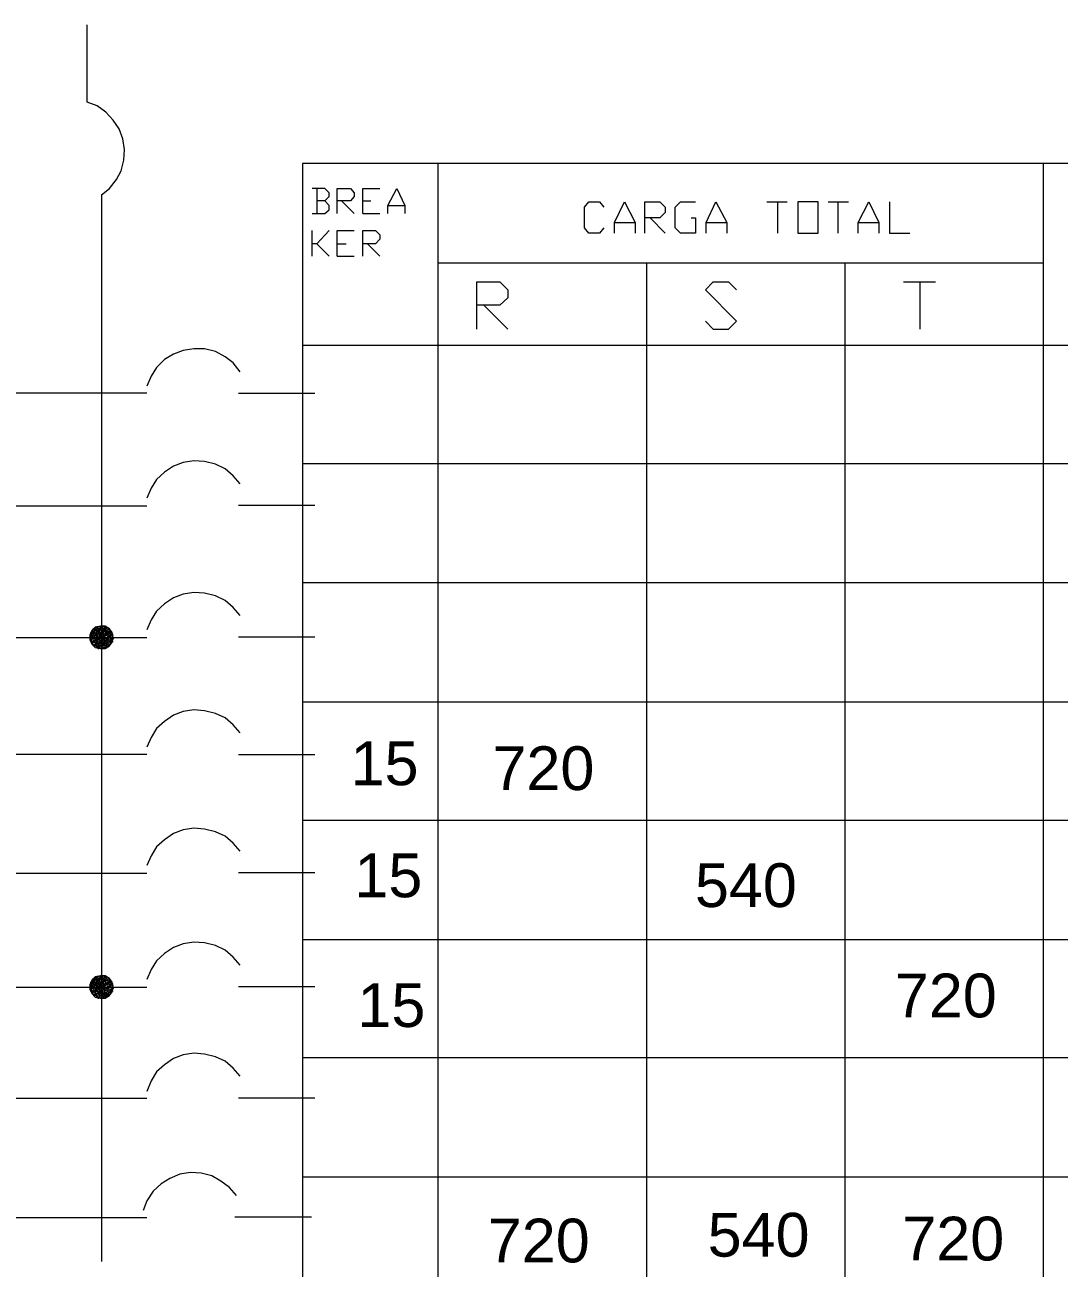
# Model space of a CAD drawing. Header units: metres. Extents: x -1 to 113, y -70 to 21.
# Drawn here: x 108.425 to 110.556, y 10.258 to 12.818 of the extents above; entities that cross this region are included whole.
import ezdxf

# ---------------------------------------------------------------- set-up
doc = ezdxf.new("R2010")
doc.units = ezdxf.units.M
doc.header["$LTSCALE"] = 0.5
doc.layers.add('TABLA', color=7, linetype='Continuous')
doc.styles.get("Standard").update_dxf_attribs({"font": 'arial.ttf'})

msp = doc.modelspace()

# ---------------------------------------------------------------- linework, layer by layer
at = {"layer": 'TABLA', "color": 7, "linetype": 'Continuous', "lineweight": 18, "true_color": 0x000007}
for p, q in [((109.2757, 12.5324), (109.2757, 10.2004)), ((110.5232, 12.5324), (110.5232, 10.2004)), ((109.0265, 12.4811), (109.0265, 12.4299)), ((108.5832, 12.4683), (108.5832, 10.2719)), ((109.0778, 12.4555), (109.1035, 12.4299)), ((109.1218, 12.4555), (109.1383, 12.4555)), ((109.1731, 12.4463), (109.2079, 12.4463)), ((109.9535, 12.4537), (109.9956, 12.4537)), ((109.9754, 12.4537), (109.9754, 12.3895)), ((110.0799, 12.4537), (110.122, 12.4537)), ((110.1, 12.4537), (110.1, 12.3895)), ((109.1218, 12.4299), (109.1566, 12.4299)), ((109.7135, 12.4207), (109.7446, 12.3895)), ((109.0174, 12.3419), (109.0174, 12.395)), ((109.6402, 12.4115), (109.6823, 12.4115)), ((109.8289, 12.4115), (109.871, 12.4115)), ((110.1421, 12.4115), (110.1843, 12.4115)), ((109.0265, 12.3676), (109.0522, 12.3419)), ((109.0686, 12.3676), (109.087, 12.3676)), ((109.1309, 12.3676), (109.1566, 12.3419)), ((109.0686, 12.3419), (109.1035, 12.3419)), ((110.5232, 12.3273), (109.2757, 12.3273)), ((109.7062, 12.3273), (109.7062, 10.2004)), ((110.1147, 12.3273), (110.1147, 10.2004)), ((110.2356, 12.2888), (110.3015, 12.2888)), ((110.2686, 12.2888), (110.2686, 12.1917)), ((109.3709, 12.2412), (109.4204, 12.1917)), ((108.9972, 12.1587), (112.1389, 12.1587)), ((108.6766, 12.0598), (107.7845, 12.0598)), ((108.8653, 12.0598), (109.0229, 12.0598)), ((108.9972, 11.9151), (112.1389, 11.9151)), ((108.8653, 11.829), (109.0229, 11.829)), ((108.6766, 11.8272), (107.7845, 11.8272)), ((108.9972, 11.6696), (112.1389, 11.6696)), ((108.5649, 11.5707), (108.5667, 11.5743)), ((108.5667, 11.5725), (108.5704, 11.5743)), ((108.5685, 11.5743), (108.5685, 11.5762)), ((108.5704, 11.5762), (108.574, 11.578)), ((108.5704, 11.5725), (108.5722, 11.5743)), ((108.574, 11.5762), (108.5759, 11.5798)), ((108.5759, 11.578), (108.5795, 11.5798)), ((108.5759, 11.5743), (108.5795, 11.5762)), ((108.5759, 11.5707), (108.5777, 11.5743)), ((108.5777, 11.5798), (108.5795, 11.5798)), ((108.5777, 11.5725), (108.5814, 11.5743)), ((108.5795, 11.578), (108.5814, 11.5798)), ((108.5795, 11.5743), (108.5814, 11.578)), ((108.5814, 11.5762), (108.5832, 11.5762)), ((108.5814, 11.5725), (108.5832, 11.5743)), ((108.5832, 11.5798), (108.585, 11.5798)), ((108.5832, 11.578), (108.5832, 11.5798)), ((108.5832, 11.5762), (108.585, 11.578)), ((108.5832, 11.5743), (108.5832, 11.5762)), ((108.5832, 11.5743), (108.5869, 11.5762)), ((108.585, 11.5798), (108.5869, 11.5798)), ((108.585, 11.5762), (108.5869, 11.5798)), ((108.5869, 11.5707), (108.5887, 11.5743)), ((108.5887, 11.5798), (108.5905, 11.5798)), ((108.5887, 11.578), (108.5905, 11.5798)), ((108.5887, 11.5725), (108.5924, 11.5743)), ((108.5905, 11.5743), (108.5924, 11.578)), ((108.5924, 11.5762), (108.5942, 11.578)), ((108.5924, 11.5725), (108.5942, 11.5762)), ((108.596, 11.5762), (108.5978, 11.5762)), ((108.596, 11.5743), (108.5978, 11.5762)), ((108.5978, 11.5725), (108.5997, 11.5743)), ((108.6766, 11.556), (107.7845, 11.556)), ((108.5594, 11.5634), (108.5612, 11.5634)), ((108.5594, 11.5579), (108.5612, 11.5579)), ((108.5594, 11.556), (108.5612, 11.556)), ((108.5594, 11.5542), (108.5612, 11.556)), ((108.5594, 11.5524), (108.5612, 11.5524)), ((108.5612, 11.5652), (108.5612, 11.567)), ((108.5612, 11.5652), (108.563, 11.5652)), ((108.5612, 11.5597), (108.563, 11.5615)), ((108.5612, 11.556), (108.563, 11.5579)), ((108.5612, 11.5542), (108.5649, 11.556)), ((108.5612, 11.5487), (108.563, 11.5505)), ((108.563, 11.567), (108.5667, 11.5707)), ((108.563, 11.5652), (108.5649, 11.567)), ((108.563, 11.556), (108.5649, 11.5597)), ((108.563, 11.556), (108.5649, 11.556)), ((108.563, 11.5487), (108.5667, 11.5505)), ((108.563, 11.545), (108.5649, 11.5487)), ((108.5649, 11.5689), (108.5667, 11.5689)), ((108.5649, 11.5634), (108.5667, 11.5652)), ((108.5649, 11.5615), (108.5667, 11.5615)), ((108.5649, 11.5579), (108.5667, 11.5579)), ((108.5649, 11.5524), (108.5667, 11.5542)), ((108.5649, 11.5469), (108.5685, 11.5487)), ((108.5667, 11.5689), (108.5685, 11.5707)), ((108.5667, 11.5597), (108.5685, 11.5634)), ((108.5667, 11.5579), (108.5685, 11.5597)), ((108.5667, 11.5487), (108.5685, 11.5524)), ((108.5685, 11.5725), (108.5704, 11.5725)), ((108.5685, 11.567), (108.5704, 11.5689)), ((108.5685, 11.5652), (108.5704, 11.5652)), ((108.5685, 11.5615), (108.5704, 11.5615)), ((108.5685, 11.556), (108.5704, 11.5579)), ((108.5685, 11.556), (108.5704, 11.556)), ((108.5685, 11.5505), (108.5722, 11.5524)), ((108.5704, 11.5652), (108.574, 11.567)), ((108.5704, 11.5634), (108.5722, 11.5634)), ((108.5704, 11.5615), (108.5722, 11.5634)), ((108.5704, 11.5524), (108.5722, 11.556)), ((108.5722, 11.5707), (108.574, 11.5725)), ((108.5722, 11.567), (108.574, 11.5707)), ((108.5722, 11.5652), (108.574, 11.5652)), ((108.5722, 11.5597), (108.574, 11.5615)), ((108.5722, 11.5579), (108.574, 11.5579)), ((108.5722, 11.5542), (108.574, 11.5542)), ((108.5722, 11.5487), (108.574, 11.5505)), ((108.574, 11.5689), (108.5777, 11.5707)), ((108.574, 11.5652), (108.5759, 11.567)), ((108.574, 11.5579), (108.5759, 11.5597)), ((108.574, 11.556), (108.5759, 11.556)), ((108.574, 11.5542), (108.5759, 11.556)), ((108.574, 11.545), (108.5759, 11.5487)), ((108.5759, 11.5689), (108.5777, 11.5689)), ((108.5759, 11.5634), (108.5777, 11.5652)), ((108.5759, 11.5579), (108.5777, 11.5579)), ((108.5759, 11.5524), (108.5777, 11.5542)), ((108.5759, 11.5469), (108.5795, 11.5487)), ((108.5777, 11.5689), (108.5795, 11.5725)), ((108.5777, 11.5615), (108.5814, 11.5634)), ((108.5777, 11.5597), (108.5795, 11.5597)), ((108.5777, 11.5579), (108.5795, 11.5597)), ((108.5777, 11.5505), (108.5795, 11.5524)), ((108.5777, 11.5487), (108.5795, 11.5487)), ((108.5795, 11.5707), (108.5832, 11.5725)), ((108.5795, 11.567), (108.5814, 11.5689)), ((108.5795, 11.5634), (108.5814, 11.567)), ((108.5795, 11.5615), (108.5814, 11.5615)), ((108.5795, 11.556), (108.5814, 11.5579)), ((108.5795, 11.556), (108.5814, 11.556)), ((108.5795, 11.5505), (108.5814, 11.5505)), ((108.5814, 11.5652), (108.5832, 11.5652)), ((108.5814, 11.5615), (108.5832, 11.5634)), ((108.5814, 11.5542), (108.5832, 11.556)), ((108.5814, 11.5524), (108.5832, 11.5524)), ((108.5814, 11.5505), (108.5832, 11.5524)), ((108.5814, 11.5487), (108.5832, 11.5487)), ((108.5832, 11.5725), (108.585, 11.5725)), ((108.5832, 11.5707), (108.5869, 11.5725)), ((108.5832, 11.5707), (108.585, 11.5707)), ((108.5832, 11.5689), (108.585, 11.5707)), ((108.5832, 11.567), (108.5832, 11.5689)), ((108.5832, 11.5652), (108.585, 11.567)), ((108.5832, 11.5634), (108.5832, 11.5652)), ((108.5832, 11.5634), (108.5869, 11.5652)), ((108.5832, 11.5615), (108.585, 11.5615)), ((108.5832, 11.5597), (108.585, 11.5615)), ((108.5832, 11.5597), (108.585, 11.5597)), ((108.5832, 11.5579), (108.585, 11.5597)), ((108.5832, 11.556), (108.5832, 11.5579)), ((108.5832, 11.556), (108.585, 11.556)), ((108.5832, 11.5542), (108.585, 11.5542)), ((108.5832, 11.5505), (108.5869, 11.5542)), ((108.5832, 11.5524), (108.585, 11.5524)), ((108.5832, 11.5487), (108.585, 11.5505)), ((108.5832, 11.5487), (108.585, 11.5487)), ((108.585, 11.5689), (108.5887, 11.5707)), ((108.585, 11.5652), (108.5869, 11.5689)), ((108.585, 11.5579), (108.5887, 11.5597)), ((108.585, 11.556), (108.5869, 11.556)), ((108.585, 11.5542), (108.5869, 11.556)), ((108.585, 11.5469), (108.5869, 11.5487)), ((108.5869, 11.567), (108.5905, 11.5689)), ((108.5869, 11.5634), (108.5887, 11.5652)), ((108.5869, 11.5597), (108.5887, 11.5634)), ((108.5869, 11.556), (108.5869, 11.5579)), ((108.5869, 11.556), (108.5887, 11.556)), ((108.5869, 11.5524), (108.5887, 11.5542)), ((108.5887, 11.5689), (108.5905, 11.5725)), ((108.5887, 11.5615), (108.5924, 11.5634)), ((108.5887, 11.5579), (108.5905, 11.5615)), ((108.5887, 11.556), (108.5905, 11.5579)), ((108.5887, 11.5505), (108.5905, 11.5524)), ((108.5887, 11.5469), (108.5905, 11.5505)), ((108.5887, 11.5487), (108.5905, 11.5487)), ((108.5905, 11.5707), (108.5942, 11.5725)), ((108.5905, 11.5634), (108.5924, 11.567)), ((108.5905, 11.5597), (108.5942, 11.5615)), ((108.5905, 11.556), (108.5924, 11.5579)), ((108.5905, 11.556), (108.5924, 11.556)), ((108.5905, 11.5487), (108.5942, 11.5505)), ((108.5924, 11.5652), (108.596, 11.567)), ((108.5924, 11.5615), (108.5942, 11.5652)), ((108.5924, 11.5542), (108.596, 11.556)), ((108.5924, 11.5505), (108.5942, 11.5542)), ((108.5924, 11.5524), (108.5942, 11.5524)), ((108.5942, 11.567), (108.596, 11.5707)), ((108.5942, 11.5634), (108.5978, 11.5652)), ((108.5942, 11.5597), (108.596, 11.5634)), ((108.5942, 11.556), (108.596, 11.5597)), ((108.5942, 11.556), (108.596, 11.556)), ((108.5942, 11.5524), (108.5978, 11.5542)), ((108.5942, 11.5487), (108.596, 11.5505)), ((108.596, 11.5689), (108.5997, 11.5707)), ((108.596, 11.5652), (108.5978, 11.5689)), ((108.596, 11.5579), (108.5997, 11.5597)), ((108.596, 11.5542), (108.5978, 11.556)), ((108.596, 11.5469), (108.5978, 11.5487)), ((108.5978, 11.567), (108.6015, 11.5689)), ((108.5978, 11.5597), (108.5997, 11.5634)), ((108.5978, 11.556), (108.5978, 11.5579)), ((108.5978, 11.556), (108.5997, 11.556)), ((108.5978, 11.5524), (108.5997, 11.556)), ((108.5997, 11.5725), (108.6015, 11.5725)), ((108.5997, 11.5689), (108.6015, 11.5707)), ((108.5997, 11.5615), (108.6033, 11.5634)), ((108.5997, 11.5579), (108.6015, 11.5615)), ((108.5997, 11.556), (108.6015, 11.5579)), ((108.5997, 11.5505), (108.6033, 11.5524)), ((108.5997, 11.5469), (108.6015, 11.5505)), ((108.6015, 11.5707), (108.6033, 11.5707)), ((108.6015, 11.5652), (108.6033, 11.567)), ((108.6015, 11.5597), (108.6052, 11.5615)), ((108.6015, 11.556), (108.6033, 11.5597)), ((108.6015, 11.556), (108.6033, 11.556)), ((108.6015, 11.5524), (108.6033, 11.556)), ((108.6015, 11.5487), (108.6052, 11.5505)), ((108.6015, 11.545), (108.6033, 11.5487)), ((108.6033, 11.5652), (108.6052, 11.567)), ((108.6033, 11.5615), (108.6052, 11.5652)), ((108.6033, 11.5542), (108.607, 11.556)), ((108.6033, 11.5505), (108.6052, 11.5542)), ((108.6052, 11.5634), (108.607, 11.5634)), ((108.6052, 11.5597), (108.607, 11.5615)), ((108.6052, 11.5579), (108.607, 11.5597)), ((108.6052, 11.5524), (108.607, 11.5524)), ((108.6052, 11.5487), (108.607, 11.5487)), ((108.607, 11.5542), (108.6088, 11.5542)), ((108.8653, 11.5579), (109.0229, 11.5579)), ((108.5612, 11.5469), (108.563, 11.5469)), ((108.563, 11.5432), (108.5649, 11.545)), ((108.5649, 11.5432), (108.5667, 11.5469)), ((108.5649, 11.5414), (108.5667, 11.5432)), ((108.5667, 11.5414), (108.5704, 11.5432)), ((108.5667, 11.5395), (108.5685, 11.5414)), ((108.5685, 11.545), (108.5704, 11.5469)), ((108.5685, 11.5395), (108.5722, 11.5414)), ((108.5685, 11.5377), (108.5704, 11.5377)), ((108.5704, 11.5414), (108.5722, 11.545)), ((108.5704, 11.5377), (108.5704, 11.5395)), ((108.5722, 11.5432), (108.5759, 11.545)), ((108.5722, 11.5395), (108.574, 11.5432)), ((108.5722, 11.5377), (108.574, 11.5395)), ((108.5722, 11.5359), (108.574, 11.5359)), ((108.574, 11.5359), (108.5759, 11.5377)), ((108.5759, 11.5414), (108.5777, 11.5432)), ((108.5759, 11.5359), (108.5795, 11.5377)), ((108.5759, 11.534), (108.5777, 11.534)), ((108.5777, 11.5377), (108.5795, 11.5414)), ((108.5777, 11.534), (108.5777, 11.5359)), ((108.5795, 11.545), (108.5814, 11.5469)), ((108.5795, 11.5395), (108.5832, 11.5414)), ((108.5795, 11.5359), (108.5814, 11.5395)), ((108.5795, 11.534), (108.5814, 11.5359)), ((108.5814, 11.5432), (108.5832, 11.545)), ((108.5814, 11.5414), (108.5832, 11.5414)), ((108.5814, 11.534), (108.5832, 11.5359)), ((108.5832, 11.545), (108.585, 11.545)), ((108.5832, 11.5432), (108.5869, 11.545)), ((108.5832, 11.5395), (108.585, 11.5395)), ((108.5832, 11.5377), (108.585, 11.5395)), ((108.5832, 11.5377), (108.585, 11.5377)), ((108.5832, 11.534), (108.585, 11.534)), ((108.585, 11.545), (108.5869, 11.545)), ((108.585, 11.5414), (108.5869, 11.5414)), ((108.585, 11.5359), (108.5869, 11.5377)), ((108.585, 11.534), (108.5869, 11.534)), ((108.5869, 11.5469), (108.5887, 11.5469)), ((108.5869, 11.5414), (108.5887, 11.5432)), ((108.5869, 11.5359), (108.5905, 11.5377)), ((108.5869, 11.534), (108.5887, 11.5359)), ((108.5887, 11.545), (108.5905, 11.545)), ((108.5887, 11.5395), (108.5905, 11.5414)), ((108.5887, 11.5377), (108.5905, 11.5377)), ((108.5905, 11.545), (108.5924, 11.5469)), ((108.5905, 11.5395), (108.5942, 11.5432)), ((108.5905, 11.5359), (108.5942, 11.5395)), ((108.5905, 11.534), (108.5924, 11.5359)), ((108.5924, 11.5432), (108.5942, 11.545)), ((108.5924, 11.5414), (108.5942, 11.5414)), ((108.5924, 11.5377), (108.5942, 11.5377)), ((108.5942, 11.5414), (108.5978, 11.5432)), ((108.5942, 11.5377), (108.596, 11.5395)), ((108.596, 11.5432), (108.5978, 11.5469)), ((108.596, 11.545), (108.5978, 11.545)), ((108.596, 11.5414), (108.5978, 11.5414)), ((108.5978, 11.545), (108.6015, 11.5469)), ((108.5978, 11.5414), (108.5997, 11.5432)), ((108.9972, 11.4241), (112.1389, 11.4241)), ((108.6766, 11.316), (107.7845, 11.316)), ((108.8653, 11.316), (109.0229, 11.316)), ((108.9972, 11.1805), (112.1389, 11.1805)), ((108.6766, 11.0706), (107.7845, 11.0706)), ((108.8653, 11.0724), (109.0229, 11.0724)), ((108.9972, 10.935), (112.1389, 10.935)), ((108.5685, 10.8544), (108.5685, 10.8562)), ((108.5704, 10.8562), (108.574, 10.8581)), ((108.5704, 10.8526), (108.5722, 10.8562)), ((108.574, 10.8562), (108.5759, 10.8599)), ((108.5759, 10.8581), (108.5795, 10.8599)), ((108.5759, 10.8544), (108.5795, 10.8562)), ((108.5777, 10.8599), (108.5795, 10.8599)), ((108.5795, 10.8581), (108.5814, 10.8599)), ((108.5795, 10.8544), (108.5814, 10.8581)), ((108.5814, 10.8562), (108.5832, 10.8562)), ((108.5832, 10.8599), (108.585, 10.8599)), ((108.5832, 10.8581), (108.5832, 10.8599)), ((108.5832, 10.8562), (108.585, 10.8581)), ((108.5832, 10.8544), (108.5832, 10.8562)), ((108.5832, 10.8544), (108.5869, 10.8562)), ((108.585, 10.8599), (108.5869, 10.8599)), ((108.585, 10.8562), (108.5869, 10.8599)), ((108.5887, 10.8599), (108.5905, 10.8599)), ((108.5887, 10.8581), (108.5905, 10.8599)), ((108.5905, 10.8562), (108.5924, 10.8581)), ((108.5924, 10.8562), (108.5942, 10.8581)), ((108.5924, 10.8526), (108.5942, 10.8562)), ((108.596, 10.8562), (108.5978, 10.8562)), ((108.596, 10.8544), (108.5978, 10.8562)), ((108.6766, 10.8361), (107.7845, 10.8361)), ((108.5594, 10.8434), (108.5612, 10.8434)), ((108.5594, 10.8379), (108.5612, 10.8379)), ((108.5594, 10.8361), (108.5612, 10.8361)), ((108.5594, 10.8343), (108.5612, 10.8361)), ((108.5594, 10.8324), (108.5612, 10.8324)), ((108.5612, 10.8452), (108.5612, 10.8471)), ((108.5612, 10.8452), (108.563, 10.8452)), ((108.5612, 10.8398), (108.563, 10.8416)), ((108.5612, 10.8361), (108.563, 10.8379)), ((108.5612, 10.8343), (108.5649, 10.8361)), ((108.5612, 10.8288), (108.563, 10.8306)), ((108.563, 10.8489), (108.5667, 10.8507)), ((108.563, 10.8471), (108.5649, 10.8471)), ((108.563, 10.8452), (108.5649, 10.8471)), ((108.563, 10.8361), (108.5649, 10.8398)), ((108.563, 10.8361), (108.5649, 10.8361)), ((108.563, 10.8288), (108.5667, 10.8306)), ((108.5649, 10.8507), (108.5667, 10.8544)), ((108.5649, 10.8489), (108.5667, 10.8489)), ((108.5649, 10.8434), (108.5667, 10.8452)), ((108.5649, 10.8416), (108.5667, 10.8416)), ((108.5649, 10.8379), (108.5667, 10.8379)), ((108.5649, 10.8324), (108.5667, 10.8343)), ((108.5667, 10.8526), (108.5704, 10.8544)), ((108.5667, 10.8489), (108.5685, 10.8507)), ((108.5667, 10.8416), (108.5685, 10.8434)), ((108.5667, 10.8398), (108.5685, 10.8398)), ((108.5667, 10.8379), (108.5685, 10.8398)), ((108.5667, 10.8288), (108.5685, 10.8324)), ((108.5685, 10.8526), (108.5704, 10.8526)), ((108.5685, 10.8471), (108.5704, 10.8489)), ((108.5685, 10.8452), (108.5704, 10.8452)), ((108.5685, 10.8416), (108.5704, 10.8416)), ((108.5685, 10.8361), (108.5704, 10.8379)), ((108.5685, 10.8361), (108.5704, 10.8361)), ((108.5685, 10.8306), (108.5722, 10.8324)), ((108.5704, 10.8452), (108.574, 10.8471)), ((108.5704, 10.8434), (108.5722, 10.8434)), ((108.5704, 10.8416), (108.5722, 10.8434)), ((108.5704, 10.8343), (108.5722, 10.8361)), ((108.5704, 10.8324), (108.5722, 10.8324)), ((108.5722, 10.8507), (108.574, 10.8526)), ((108.5722, 10.8471), (108.574, 10.8507)), ((108.5722, 10.8452), (108.574, 10.8452)), ((108.5722, 10.8398), (108.574, 10.8416)), ((108.5722, 10.8379), (108.574, 10.8379)), ((108.5722, 10.8343), (108.574, 10.8343)), ((108.5722, 10.8288), (108.574, 10.8306)), ((108.574, 10.8489), (108.5777, 10.8507)), ((108.574, 10.8452), (108.5759, 10.8489)), ((108.574, 10.8379), (108.5759, 10.8398)), ((108.574, 10.8361), (108.5759, 10.8361)), ((108.574, 10.8343), (108.5759, 10.8361)), ((108.5759, 10.8507), (108.5777, 10.8544)), ((108.5759, 10.8434), (108.5777, 10.8452)), ((108.5759, 10.8379), (108.5777, 10.8379)), ((108.5759, 10.8324), (108.5777, 10.8343)), ((108.5777, 10.8526), (108.5814, 10.8544)), ((108.5777, 10.8489), (108.5795, 10.8526)), ((108.5777, 10.8416), (108.5814, 10.8434)), ((108.5777, 10.8379), (108.5795, 10.8416)), ((108.5777, 10.8398), (108.5795, 10.8398)), ((108.5777, 10.8306), (108.5795, 10.8324)), ((108.5795, 10.8507), (108.5832, 10.8526)), ((108.5795, 10.8471), (108.5814, 10.8489)), ((108.5795, 10.8434), (108.5814, 10.8471)), ((108.5795, 10.8361), (108.5814, 10.8379)), ((108.5795, 10.8361), (108.5814, 10.8361)), ((108.5795, 10.8306), (108.5814, 10.8306)), ((108.5814, 10.8526), (108.5832, 10.8544)), ((108.5814, 10.8452), (108.5832, 10.8471)), ((108.5814, 10.8416), (108.5832, 10.8434)), ((108.5814, 10.8343), (108.5832, 10.8361)), ((108.5814, 10.8324), (108.5832, 10.8324)), ((108.5814, 10.8306), (108.5832, 10.8324)), ((108.5832, 10.8526), (108.585, 10.8526)), ((108.5832, 10.8507), (108.5869, 10.8526)), ((108.5832, 10.8507), (108.585, 10.8507)), ((108.5832, 10.8489), (108.585, 10.8507)), ((108.5832, 10.8471), (108.5832, 10.8489)), ((108.5832, 10.8471), (108.585, 10.8471)), ((108.5832, 10.8434), (108.5832, 10.8452)), ((108.5832, 10.8434), (108.5869, 10.8452)), ((108.5832, 10.8416), (108.585, 10.8416)), ((108.5832, 10.8398), (108.585, 10.8416)), ((108.5832, 10.8398), (108.585, 10.8398)), ((108.5832, 10.8379), (108.585, 10.8398)), ((108.5832, 10.8361), (108.5832, 10.8379)), ((108.5832, 10.8361), (108.585, 10.8361)), ((108.5832, 10.8324), (108.5832, 10.8343)), ((108.5832, 10.8306), (108.5869, 10.8343)), ((108.5832, 10.8288), (108.585, 10.8306)), ((108.585, 10.8489), (108.5887, 10.8507)), ((108.585, 10.8452), (108.5869, 10.8489)), ((108.585, 10.8379), (108.5887, 10.8398)), ((108.585, 10.8361), (108.5869, 10.8361)), ((108.585, 10.8343), (108.5869, 10.8361)), ((108.5869, 10.8507), (108.5887, 10.8544)), ((108.5869, 10.8471), (108.5905, 10.8489)), ((108.5869, 10.8434), (108.5887, 10.8452)), ((108.5869, 10.8398), (108.5887, 10.8434)), ((108.5869, 10.8361), (108.5869, 10.8379)), ((108.5869, 10.8361), (108.5887, 10.8361)), ((108.5869, 10.8324), (108.5887, 10.8343)), ((108.5887, 10.8526), (108.5924, 10.8544)), ((108.5887, 10.8489), (108.5905, 10.8526)), ((108.5887, 10.8416), (108.5924, 10.8434)), ((108.5887, 10.8379), (108.5905, 10.8416)), ((108.5887, 10.8361), (108.5905, 10.8379)), ((108.5887, 10.8306), (108.5905, 10.8324)), ((108.5887, 10.8269), (108.5905, 10.8306)), ((108.5905, 10.8507), (108.5942, 10.8526)), ((108.5905, 10.8434), (108.5924, 10.8471)), ((108.5905, 10.8398), (108.5942, 10.8416)), ((108.5905, 10.8361), (108.5924, 10.8379)), ((108.5905, 10.8361), (108.5924, 10.8361)), ((108.5905, 10.8288), (108.5942, 10.8306)), ((108.5924, 10.8452), (108.596, 10.8471)), ((108.5924, 10.8416), (108.5942, 10.8452)), ((108.5924, 10.8343), (108.596, 10.8361)), ((108.5924, 10.8306), (108.5942, 10.8343)), ((108.5942, 10.8489), (108.596, 10.8507)), ((108.5942, 10.8434), (108.5978, 10.8452)), ((108.5942, 10.8398), (108.596, 10.8434)), ((108.5942, 10.8361), (108.596, 10.8398)), ((108.5942, 10.8361), (108.596, 10.8361)), ((108.5942, 10.8324), (108.5978, 10.8343)), ((108.5942, 10.8288), (108.596, 10.8306)), ((108.596, 10.8489), (108.5997, 10.8507)), ((108.596, 10.8452), (108.5978, 10.8489)), ((108.596, 10.8379), (108.5997, 10.8398)), ((108.596, 10.8343), (108.5978, 10.8361)), ((108.5978, 10.8526), (108.5997, 10.8544)), ((108.5978, 10.8471), (108.6015, 10.8489)), ((108.5978, 10.8416), (108.5997, 10.8434)), ((108.5978, 10.8361), (108.5978, 10.8379)), ((108.5978, 10.8361), (108.5997, 10.8361)), ((108.5978, 10.8324), (108.5997, 10.8361)), ((108.5997, 10.8526), (108.6015, 10.8526)), ((108.5997, 10.8489), (108.6015, 10.8526)), ((108.5997, 10.8416), (108.6033, 10.8434)), ((108.5997, 10.8379), (108.6015, 10.8416)), ((108.5997, 10.8361), (108.6015, 10.8379)), ((108.5997, 10.8306), (108.6033, 10.8324)), ((108.5997, 10.8269), (108.6015, 10.8306)), ((108.6015, 10.8507), (108.6033, 10.8507)), ((108.6015, 10.8452), (108.6033, 10.8471)), ((108.6015, 10.8398), (108.6052, 10.8416)), ((108.6015, 10.8361), (108.6033, 10.8398)), ((108.6015, 10.8361), (108.6033, 10.8361)), ((108.6015, 10.8343), (108.6033, 10.8361)), ((108.6015, 10.8288), (108.6052, 10.8306)), ((108.6033, 10.8452), (108.6052, 10.8471)), ((108.6033, 10.8416), (108.6052, 10.8452)), ((108.6033, 10.8343), (108.607, 10.8361)), ((108.6033, 10.8306), (108.6052, 10.8343)), ((108.6052, 10.8434), (108.607, 10.8434)), ((108.6052, 10.8398), (108.607, 10.8416)), ((108.6052, 10.8379), (108.607, 10.8398)), ((108.6052, 10.8324), (108.607, 10.8324)), ((108.607, 10.8343), (108.6088, 10.8343)), ((108.8653, 10.8379), (109.0229, 10.8379)), ((108.5612, 10.8269), (108.563, 10.8269)), ((108.563, 10.8251), (108.5649, 10.8288)), ((108.563, 10.8233), (108.5649, 10.8251)), ((108.5649, 10.8269), (108.5685, 10.8288)), ((108.5649, 10.8233), (108.5667, 10.8269)), ((108.5649, 10.8214), (108.5667, 10.8233)), ((108.5667, 10.8214), (108.5704, 10.8233)), ((108.5667, 10.8196), (108.5685, 10.8214)), ((108.5685, 10.8251), (108.5704, 10.8269)), ((108.5685, 10.8196), (108.5722, 10.8214)), ((108.5704, 10.8214), (108.5722, 10.8251)), ((108.5704, 10.8178), (108.5704, 10.8196)), ((108.5722, 10.8233), (108.5759, 10.8251)), ((108.5722, 10.8196), (108.574, 10.8233)), ((108.5722, 10.8178), (108.574, 10.8196)), ((108.5722, 10.8159), (108.574, 10.8159)), ((108.574, 10.8269), (108.5759, 10.8288)), ((108.574, 10.8251), (108.5759, 10.8251)), ((108.574, 10.8159), (108.5759, 10.8178)), ((108.5759, 10.8269), (108.5795, 10.8288)), ((108.5759, 10.8214), (108.5777, 10.8233)), ((108.5759, 10.8159), (108.5795, 10.8178)), ((108.5759, 10.8141), (108.5777, 10.8141)), ((108.5777, 10.8288), (108.5795, 10.8288)), ((108.5777, 10.8196), (108.5795, 10.8214)), ((108.5777, 10.8141), (108.5777, 10.8159)), ((108.5795, 10.8251), (108.5814, 10.8269)), ((108.5795, 10.8196), (108.5832, 10.8214)), ((108.5795, 10.8159), (108.5814, 10.8196)), ((108.5795, 10.8141), (108.5814, 10.8159)), ((108.5814, 10.8288), (108.5832, 10.8288)), ((108.5814, 10.8233), (108.5832, 10.8251)), ((108.5814, 10.8214), (108.5832, 10.8214)), ((108.5814, 10.8141), (108.5832, 10.8159)), ((108.5832, 10.8288), (108.585, 10.8288)), ((108.5832, 10.8233), (108.5869, 10.8269)), ((108.5832, 10.8251), (108.585, 10.8251)), ((108.5832, 10.8196), (108.585, 10.8196)), ((108.5832, 10.8178), (108.585, 10.8196)), ((108.5832, 10.8178), (108.585, 10.8178)), ((108.5832, 10.8141), (108.585, 10.8141)), ((108.585, 10.8269), (108.5869, 10.8288)), ((108.585, 10.8251), (108.5869, 10.8251)), ((108.585, 10.8214), (108.5869, 10.8214)), ((108.585, 10.8159), (108.5869, 10.8178)), ((108.585, 10.8141), (108.5869, 10.8141)), ((108.5869, 10.8214), (108.5887, 10.8233)), ((108.5869, 10.8141), (108.5887, 10.8159)), ((108.5887, 10.8288), (108.5905, 10.8288)), ((108.5887, 10.8251), (108.5905, 10.8251)), ((108.5887, 10.8196), (108.5905, 10.8214)), ((108.5887, 10.8178), (108.5905, 10.8178)), ((108.5905, 10.8251), (108.5924, 10.8269)), ((108.5905, 10.8159), (108.5942, 10.8196)), ((108.5905, 10.8141), (108.5924, 10.8159)), ((108.5924, 10.8233), (108.5942, 10.8251)), ((108.5924, 10.8214), (108.5942, 10.8214)), ((108.5924, 10.8178), (108.5942, 10.8178)), ((108.5942, 10.8214), (108.5978, 10.8233)), ((108.5942, 10.8178), (108.596, 10.8196)), ((108.596, 10.8269), (108.5978, 10.8288)), ((108.596, 10.8233), (108.5978, 10.8269)), ((108.596, 10.8214), (108.5978, 10.8214)), ((108.5978, 10.8251), (108.6015, 10.8269)), ((108.5978, 10.8214), (108.5997, 10.8233)), ((108.6015, 10.8251), (108.6033, 10.8288)), ((108.6052, 10.8288), (108.607, 10.8288)), ((108.9972, 10.6914), (112.1389, 10.6914)), ((108.6766, 10.6071), (107.7845, 10.6071)), ((108.8653, 10.6089), (109.0229, 10.6089)), ((108.9972, 10.4459), (112.1389, 10.4459)), ((108.6766, 10.3616), (107.7753, 10.3616)), ((108.858, 10.3635), (109.0155, 10.3635))]:
    msp.add_line(p, q, dxfattribs=at)
for points in [[(108.5832, 12.4683), (108.5997, 12.4811), (108.6143, 12.4995), (108.6235, 12.5178), (108.629, 12.5398), (108.6308, 12.5617), (108.6272, 12.5837), (108.6198, 12.6039), (108.607, 12.6222), (108.5924, 12.6387), (108.574, 12.6515), (108.5539, 12.6588), (108.5539, 12.8182)], [(109.043, 12.4555), (109.0522, 12.4647), (109.0522, 12.472), (109.043, 12.4811), (109.0174, 12.4811)], [(109.0686, 12.4299), (109.0686, 12.4811), (109.0961, 12.4811), (109.1035, 12.472), (109.1035, 12.4647), (109.0961, 12.4555), (109.0686, 12.4555)], [(109.1218, 12.4299), (109.1218, 12.4811), (109.1566, 12.4811)], [(109.1731, 12.4299), (109.1731, 12.4463), (109.1914, 12.4811), (109.2079, 12.4463), (109.2079, 12.4299)], [(109.0174, 12.4299), (109.043, 12.4299), (109.0522, 12.4372), (109.0522, 12.4463), (109.043, 12.4555), (109.0265, 12.4555)], [(109.6182, 12.4005), (109.6091, 12.3895), (109.5871, 12.3895), (109.5779, 12.4005), (109.5779, 12.4427), (109.5871, 12.4537), (109.6091, 12.4537), (109.6182, 12.4427)], [(109.6402, 12.3895), (109.6402, 12.4115), (109.6604, 12.4537), (109.6823, 12.4115), (109.6823, 12.3895)], [(109.7025, 12.3895), (109.7025, 12.4537), (109.7336, 12.4537), (109.7446, 12.4427), (109.7446, 12.4317), (109.7336, 12.4207), (109.7025, 12.4207)], [(109.7978, 12.4207), (109.8069, 12.4207), (109.8069, 12.3895), (109.7758, 12.3895), (109.7648, 12.4005), (109.7648, 12.4427), (109.7758, 12.4537), (109.8069, 12.4537)], [(109.8289, 12.3895), (109.8289, 12.4115), (109.849, 12.4537), (109.871, 12.4115), (109.871, 12.3895)], [(110.1421, 12.3895), (110.1421, 12.4115), (110.1641, 12.4537), (110.1843, 12.4115), (110.1843, 12.3895)], [(110.2063, 12.4537), (110.2063, 12.3895), (110.2484, 12.3895)], [(109.0522, 12.395), (109.0265, 12.3676), (109.0174, 12.3676)], [(109.0686, 12.3419), (109.0686, 12.395), (109.1035, 12.395)], [(109.1218, 12.3419), (109.1218, 12.395), (109.1474, 12.395), (109.1566, 12.3859), (109.1566, 12.3767), (109.1474, 12.3676), (109.1218, 12.3676)], [(109.3563, 12.1917), (109.3563, 12.2888), (109.4039, 12.2888), (109.4204, 12.2723), (109.4204, 12.2558), (109.4039, 12.2412), (109.3563, 12.2412)], [(109.8271, 12.2082), (109.8435, 12.1917), (109.8747, 12.1917), (109.8912, 12.2082), (109.8271, 12.2723), (109.8435, 12.2888), (109.8747, 12.2888), (109.8912, 12.2723)], [(108.869, 12.1038), (108.8543, 12.1221), (108.8378, 12.1349), (108.8177, 12.1459), (108.7957, 12.1514), (108.7737, 12.1514), (108.7517, 12.1477), (108.7316, 12.1404), (108.7133, 12.1294), (108.6968, 12.1129), (108.6858, 12.0946), (108.6766, 12.0745)], [(108.869, 11.873), (108.8543, 11.8894), (108.8378, 11.9041), (108.8177, 11.9133), (108.7957, 11.9187), (108.7737, 11.9206), (108.7517, 11.9169), (108.7316, 11.9096), (108.7133, 11.8968), (108.6968, 11.8821), (108.6858, 11.8638), (108.6766, 11.8436)], [(108.869, 11.6018), (108.8543, 11.6183), (108.8378, 11.633), (108.8177, 11.6421), (108.7957, 11.6476), (108.7737, 11.6495), (108.7517, 11.6458), (108.7316, 11.6385), (108.7133, 11.6256), (108.6968, 11.611), (108.6858, 11.5927), (108.6766, 11.5725)], [(108.5594, 11.5597), (108.5612, 11.5615), (108.5649, 11.5652), (108.5685, 11.5689), (108.5722, 11.5725), (108.5759, 11.5762)], [(108.5869, 11.5743), (108.5905, 11.578), (108.5924, 11.578)], [(108.5905, 11.567), (108.5942, 11.5707), (108.5978, 11.5743)], [(108.5612, 11.5505), (108.5649, 11.5542), (108.5667, 11.556)], [(108.563, 11.5597), (108.5667, 11.5634), (108.5704, 11.567)], [(108.5667, 11.556), (108.5685, 11.5579), (108.5722, 11.5615), (108.5759, 11.5652), (108.5795, 11.5689)], [(108.5667, 11.5524), (108.5704, 11.556), (108.5722, 11.556)], [(108.5685, 11.5469), (108.5722, 11.5505), (108.5759, 11.5542), (108.5777, 11.556)], [(108.5704, 11.545), (108.574, 11.5487), (108.5777, 11.5524), (108.5814, 11.556), (108.5832, 11.556)], [(108.5722, 11.556), (108.574, 11.5597), (108.5777, 11.5634)], [(108.5759, 11.5432), (108.5795, 11.5469), (108.5832, 11.5505)], [(108.5777, 11.556), (108.5795, 11.5579), (108.5832, 11.5615)], [(108.5832, 11.5469), (108.585, 11.5487), (108.5887, 11.5524), (108.5924, 11.556)], [(108.5832, 11.5359), (108.585, 11.5377), (108.5887, 11.5414), (108.5924, 11.545), (108.596, 11.5487), (108.5997, 11.5524)], [(108.5978, 11.5634), (108.6015, 11.567), (108.6033, 11.5689)], [(108.574, 11.5377), (108.5777, 11.5414), (108.5814, 11.545), (108.5832, 11.5469)], [(108.5832, 11.5395), (108.5869, 11.5432), (108.5905, 11.5469)], [(108.5942, 11.5359), (108.596, 11.5377), (108.5997, 11.5414), (108.6033, 11.545)], [(108.869, 11.36), (108.8543, 11.3765), (108.8378, 11.3912), (108.8177, 11.4003), (108.7957, 11.4058), (108.7737, 11.4076), (108.7517, 11.404), (108.7316, 11.3967), (108.7133, 11.3838), (108.6968, 11.3692), (108.6858, 11.3509), (108.6766, 11.3307)], [(108.869, 11.1164), (108.8543, 11.1329), (108.8378, 11.1475), (108.8177, 11.1567), (108.7957, 11.1622), (108.7737, 11.164), (108.7517, 11.1603), (108.7316, 11.153), (108.7133, 11.1402), (108.6968, 11.1255), (108.6858, 11.1072), (108.6766, 11.0871)], [(108.869, 10.8819), (108.8543, 10.8984), (108.8378, 10.913), (108.8177, 10.9222), (108.7957, 10.9277), (108.7737, 10.9295), (108.7517, 10.9259), (108.7316, 10.9185), (108.7133, 10.9057), (108.6968, 10.891), (108.6858, 10.8727), (108.6766, 10.8526)], [(108.5594, 10.8398), (108.5612, 10.8416), (108.5649, 10.8452), (108.5685, 10.8489), (108.5722, 10.8526), (108.5759, 10.8562)], [(108.5869, 10.8544), (108.5905, 10.8581), (108.5924, 10.8599)], [(108.5612, 10.8306), (108.5649, 10.8343), (108.5667, 10.8361)], [(108.563, 10.8398), (108.5667, 10.8434), (108.5704, 10.8471)], [(108.5667, 10.8361), (108.5685, 10.8379), (108.5722, 10.8416), (108.5759, 10.8452), (108.5795, 10.8489)], [(108.5667, 10.8324), (108.5704, 10.8361), (108.5722, 10.8361)], [(108.5685, 10.8269), (108.5722, 10.8306), (108.5759, 10.8343), (108.5777, 10.8361)], [(108.5704, 10.8251), (108.574, 10.8288), (108.5777, 10.8324), (108.5814, 10.8361), (108.5832, 10.8361)], [(108.5722, 10.8361), (108.574, 10.8398), (108.5777, 10.8434)], [(108.5759, 10.8233), (108.5795, 10.8269), (108.5832, 10.8306)], [(108.5777, 10.8361), (108.5795, 10.8379), (108.5832, 10.8416)], [(108.5832, 10.8269), (108.585, 10.8288), (108.5887, 10.8324), (108.5924, 10.8361)], [(108.5832, 10.8159), (108.585, 10.8178), (108.5887, 10.8214), (108.5924, 10.8251), (108.596, 10.8288), (108.5997, 10.8324)], [(108.5905, 10.8471), (108.5942, 10.8507), (108.5978, 10.8544)], [(108.5978, 10.8434), (108.6015, 10.8471), (108.6033, 10.8489)], [(108.574, 10.8178), (108.5777, 10.8214), (108.5814, 10.8251), (108.5832, 10.8269)], [(108.5832, 10.8196), (108.5869, 10.8233), (108.5905, 10.8269)], [(108.5869, 10.8159), (108.5905, 10.8196), (108.5942, 10.8233)], [(108.5942, 10.8159), (108.596, 10.8178), (108.5997, 10.8214), (108.6033, 10.8251)], [(108.869, 10.6529), (108.8543, 10.6694), (108.8378, 10.684), (108.8177, 10.6932), (108.7957, 10.6987), (108.7737, 10.7005), (108.7517, 10.6969), (108.7316, 10.6895), (108.7133, 10.6767), (108.6968, 10.6621), (108.6858, 10.6437), (108.6766, 10.6218)], [(108.8616, 10.4074), (108.847, 10.4239), (108.8287, 10.4367), (108.8104, 10.4477), (108.7884, 10.4532), (108.7664, 10.4551), (108.7444, 10.4514), (108.7243, 10.4422), (108.7059, 10.4312), (108.6894, 10.4166), (108.6766, 10.3964), (108.6693, 10.3763)]]:
    msp.add_lwpolyline(points, dxfattribs=at)
for points in [[(108.9972, 10.2004), (112.1389, 10.2004), (112.1389, 12.5324), (108.9972, 12.5324)], [(110.0176, 12.3895), (110.0597, 12.3895), (110.0597, 12.4537), (110.0176, 12.4537)], [(108.607, 11.556), (108.6052, 11.567), (108.5997, 11.5743), (108.5905, 11.5798), (108.5814, 11.5798), (108.5704, 11.578), (108.563, 11.5707), (108.5594, 11.5615), (108.5594, 11.5524), (108.563, 11.5432), (108.5704, 11.5359), (108.5814, 11.534), (108.5905, 11.534), (108.5997, 11.5395), (108.6052, 11.5469)], [(108.607, 10.8361), (108.6052, 10.8471), (108.5997, 10.8544), (108.5905, 10.8599), (108.5814, 10.8599), (108.5704, 10.8581), (108.563, 10.8507), (108.5594, 10.8416), (108.5594, 10.8324), (108.563, 10.8233), (108.5704, 10.8159), (108.5814, 10.8141), (108.5905, 10.8141), (108.5997, 10.8196), (108.6052, 10.8269)]]:
    msp.add_lwpolyline(points, close=True, dxfattribs=at)

# ---------------------------------------------------------------- texts
at = {"layer": 'TABLA', "char_height": 0.0901, "attachment_point": 1}
for s, width, insert in [('15', 0.090104, (109.0963, 11.3425)), ('720', 0.090104, (109.3885, 11.3325)), ('15', 0.090104, (109.1041, 11.1118)), ('540', 0.005066, (109.8056, 11.0916)), ('720', 0.090104, (110.2174, 10.8645)), ('15', 0.090104, (109.1104, 10.8446)), ('540', 0.005066, (109.8318, 10.3717)), ('720', 0.090104, (109.3789, 10.3598)), ('720', 0.090104, (110.2328, 10.3638))]:
    msp.add_mtext_dynamic_manual_height_columns(s, width=width, gutter_width=0.4505, heights=[0], dxfattribs=dict(at, insert=insert))

doc.saveas('drawing.dxf')
